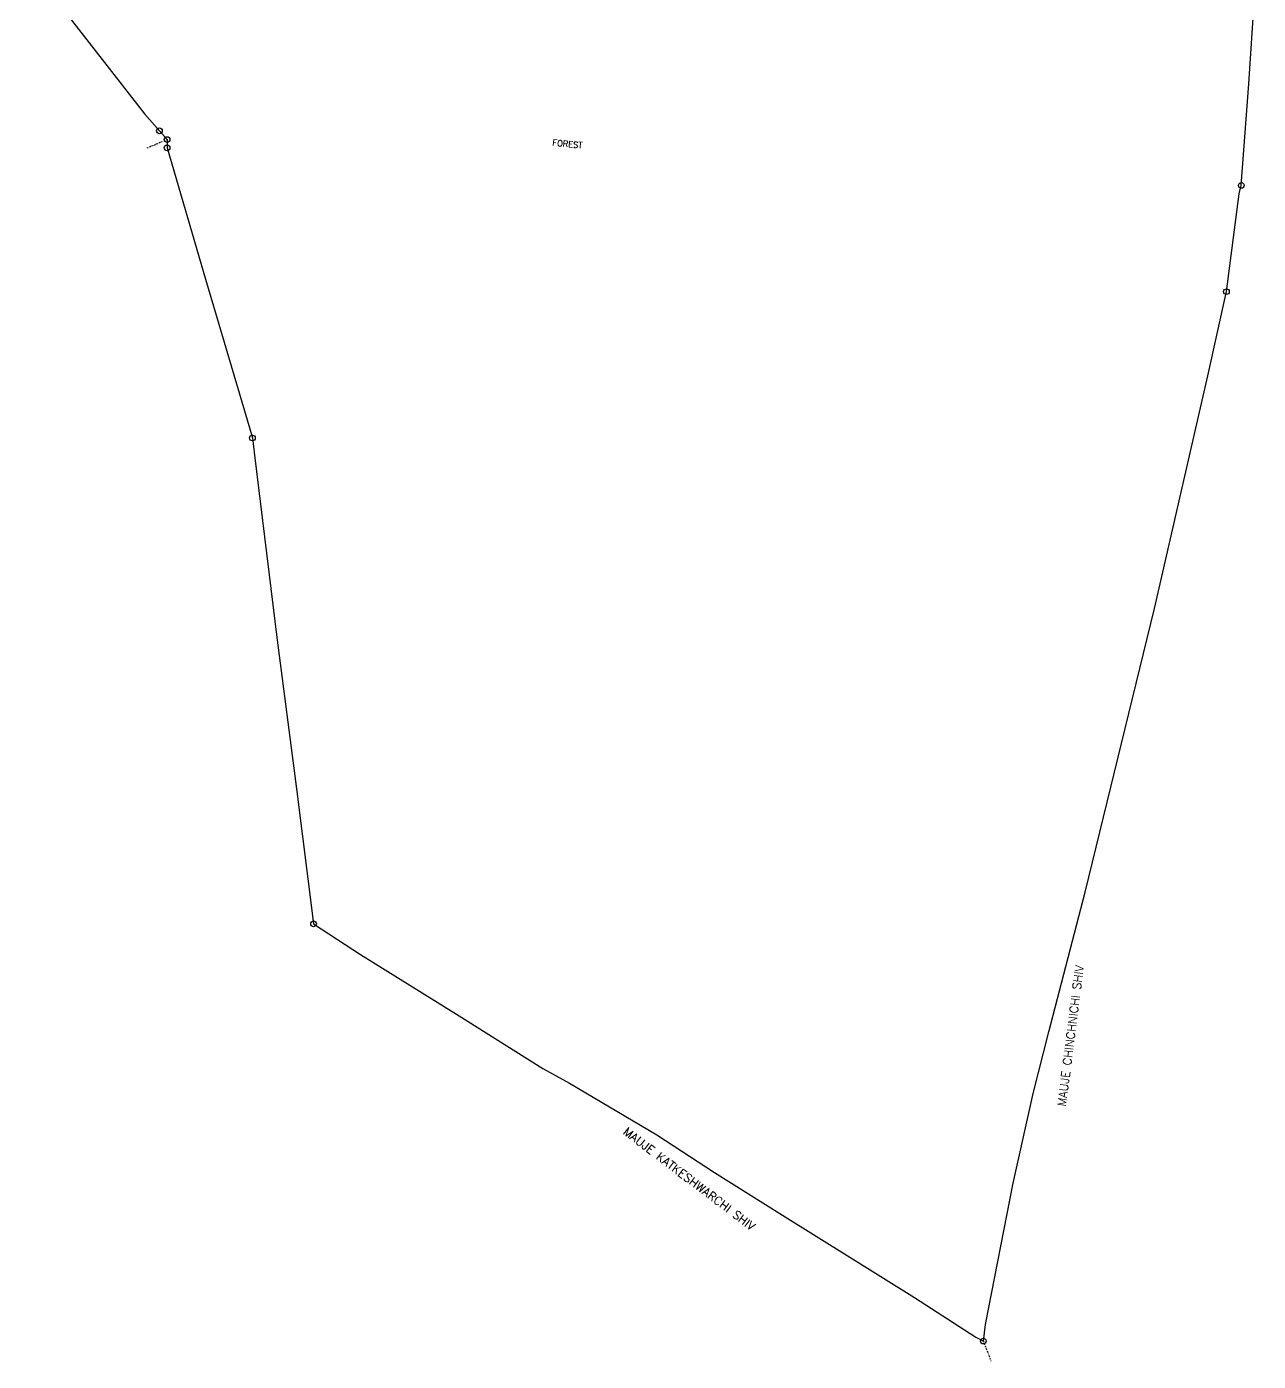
# Model space of a CAD drawing. Header units: metres. Extents: x 279090 to 282389, y 2073542 to 2078104.
# Drawn here: x 280277 to 282119, y 2073542 to 2075539 of the extents above; entities that cross this region are included whole.
import ezdxf

# ---------------------------------------------------------------- set-up
doc = ezdxf.new("R2010")
doc.units = ezdxf.units.M
doc.header["$LTSCALE"] = 0.3
doc.header["$MEASUREMENT"] = 0
doc.linetypes.add('DIVIDE', pattern=[1.25, 0.5, -0.25, 0, -0.25, 0, -0.25])
for name, color, linetype in [('TEXT_MAPIN', 7, 'Continuous'), ('TEXT_MAPOUT', 7, 'Continuous'), ('V_BOUND_LINE', 7, 'Continuous'), ('V_DIVIDE_LINE', 7, 'DIVIDE')]:
    doc.layers.add(name, color=color, linetype=linetype)
doc.styles.get("Standard").update_dxf_attribs({"font": 'simplex.shx'})

msp = doc.modelspace()

# ---------------------------------------------------------------- linework, layer by layer
for centre in [(280475.2, 2075383.1), (280486.6, 2075357.6), (280486.7, 2075370.1), (282093.7, 2075301.5), (282071.5, 2075142.5), (280614.3, 2074923.6), (280705.7, 2074196.7), (281707.8, 2073572.6)]:
    msp.add_circle(centre, 4.27)
at = {"layer": 'V_BOUND_LINE', "ltscale": 10}
for p, q in [((282104.9, 2075453.4), (282119.1, 2075668.5)), ((280276.6, 2075635), (280452.8, 2075408.5)), ((282093.7, 2075301.5), (282104.9, 2075453.4)), ((280452.8, 2075408.5), (280486.7, 2075370.1)), ((280486.7, 2075370.1), (280486.6, 2075357.6)), ((280486.6, 2075357.6), (280544.1, 2075161.1)), ((282090.5, 2075288.8), (282093.7, 2075301.5)), ((282071.5, 2075142.5), (282090.5, 2075288.8)), ((280544.1, 2075161.1), (280614.3, 2074923.6)), ((282043.5, 2075016.5), (282071.5, 2075142.5)), ((281964, 2074668.7), (282043.5, 2075016.5)), ((280614.3, 2074923.6), (280617.3, 2074898)), ((280617.3, 2074898), (280650.6, 2074625)), ((281860.3, 2074244), (281964, 2074668.7)), ((280650.6, 2074625), (280680.1, 2074398.9)), ((280680.1, 2074398.9), (280705.7, 2074196.7)), ((281805.7, 2074035.1), (281860.3, 2074244)), ((280705.7, 2074196.7), (280776.1, 2074151)), ((280776.1, 2074151), (280923.8, 2074059.2)), ((280923.8, 2074059.2), (281049, 2073980.2)), ((281782.2, 2073943.1), (281805.7, 2074035.1)), ((281049, 2073980.2), (281088.7, 2073958.5)), ((281088.7, 2073958.5), (281219.4, 2073881.2)), ((281752.5, 2073808.9), (281782.2, 2073943.1)), ((281219.4, 2073881.2), (281305.5, 2073824.9)), ((281305.5, 2073824.9), (281407.5, 2073760.9)), ((281711.2, 2073597.2), (281752.5, 2073808.9)), ((281407.5, 2073760.9), (281604.9, 2073637.6)), ((281604.9, 2073637.6), (281696.5, 2073578.2)), ((281696.5, 2073578.2), (281707.8, 2073572.6)), ((281707.8, 2073572.6), (281711.2, 2073597.2))]:
    msp.add_line(p, q, dxfattribs=at)
at = {"layer": 'V_DIVIDE_LINE', "ltscale": 10}
for p, q in [((280486.7, 2075370.1), (280456.2, 2075357)), ((281707.8, 2073572.6), (281719.4, 2073542.3))]:
    msp.add_line(p, q, dxfattribs=at)

# ---------------------------------------------------------------- texts
at = {"layer": 'TEXT_MAPIN'}
msp.add_text('FOREST', height=9.02, rotation=354.6152, dxfattribs=at).set_placement((281062.9, 2075361.1))
at = {"layer": 'TEXT_MAPOUT'}
for s, rotation, p in [('MAUJE CHINCHNICHI SHIV', 82.7054, (281831, 2073923)), ('MAUJE KATKESHWARCHI SHIV', 322.7968, (281167.9, 2073883.2))]:
    msp.add_text(s, height=12.534, rotation=rotation, dxfattribs=at).set_placement(p)

doc.saveas('drawing.dxf')
